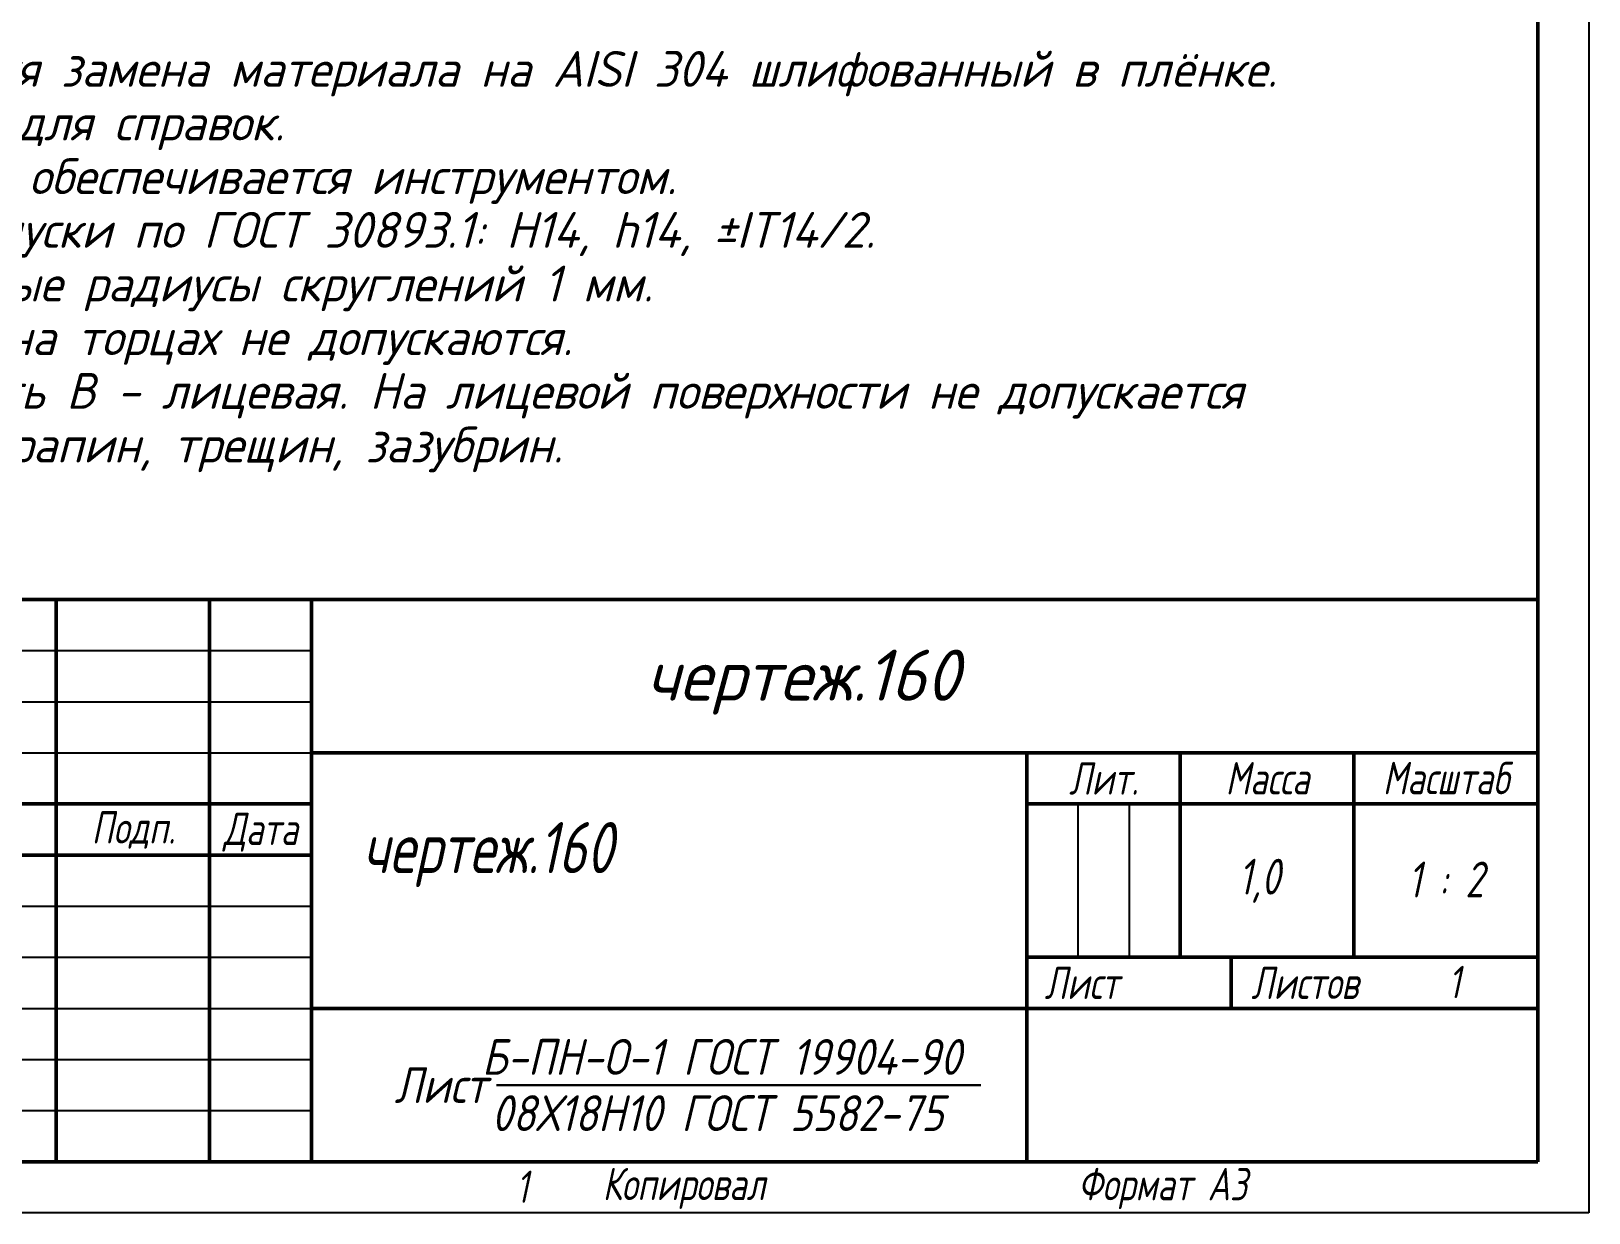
# Model space of a CAD drawing. Header units: millimetres. Extents: x 0 to 840, y 0 to 594.
# Drawn here: x 535.1 to 840, y 0 to 231.2 of the extents above; entities that cross this region are included whole.
import ezdxf
from ezdxf.enums import TextEntityAlignment as Align

# ---------------------------------------------------------------- set-up
doc = ezdxf.new("R2010")
doc.units = ezdxf.units.MM
doc.header["$LTSCALE"] = 2
for name, color, linetype, lineweight in [('Layer_03', 7, 'Continuous', 50), ('Layer_04', 7, 'Continuous', 50), ('Layer_07', 7, 'Continuous', 25)]:
    doc.layers.add(name, color=color, linetype=linetype, lineweight=lineweight)
doc.styles.add('Style_02', font='ariali.ttf', dxfattribs={"width": 0.8})
doc.styles.add('Style_03', font='GOST Common Italic.ttf')
doc.styles.add('Style_06', font='GOST Common Italic.ttf', dxfattribs={"width": 0.8})
doc.styles.add('Style_07', font='GOST Common Italic.ttf', dxfattribs={"width": 0.8})
doc.styles.add('Style_10', font='GOST Common Italic.ttf')
doc.styles.add('Style_11', font='GOST Common Italic.ttf', dxfattribs={"width": 0.9})
doc.styles.add('Style_12', font='GOST Common Italic.ttf', dxfattribs={"width": 0.8})
doc.styles.add('Style_13', font='GOST Common Italic.ttf')
doc.styles.add('Style_14', font='GOST Common Italic.ttf', dxfattribs={"width": 0.7})
doc.styles.add('Style_15', font='GOST Common Italic.ttf', dxfattribs={"width": 0.7})

# ---------------------------------------------------------------- blocks, each defined once
blk = doc.blocks.new('Block_19')
at = {"layer": 'Layer_04', "lineweight": 25}
for p, q in [((420, 297), (420, 0)), ((420, 0), (0, 0))]:
    blk.add_line(p, q, dxfattribs=at)
at = {"layer": 'Layer_04'}
for p, q in [((415, 5), (415, 292)), ((20, 5), (415, 5))]:
    blk.add_line(p, q, dxfattribs=at)
at = {"layer": 'Layer_04', "char_height": 3.17, "attachment_point": 1, "style": 'Style_02'}
for s, insert, width in [('\\fGOST Common|b0|i1;\\H3.1700;1', (315, 4.14), 6.6287), ('\\fGOST Common|b0|i1;\\H3.1700;Формат А3', (370, 4.39), 25.2103)]:
    blk.add_mtext(s, dxfattribs=dict(at, insert=insert, width=width))
blk = doc.blocks.new('Block_20')
at = {"layer": 'Layer_03'}
for p, q in [((0, 55), (185, 55)), ((40, 55), (40, 0)), ((55, 55), (55, 0)), ((65, 55), (65, 0)), ((185, 0), (185, 55)), ((65, 40), (185, 40)), ((135, 40), (135, 0)), ((150, 40), (150, 20)), ((167, 40), (167, 20)), ((0, 35), (65, 35)), ((135, 35), (185, 35)), ((0, 30), (65, 30)), ((135, 20), (185, 20)), ((155, 20), (155, 15)), ((65, 15), (185, 15)), ((185, 0), (0, 0))]:
    blk.add_line(p, q, dxfattribs=at)
at = {"layer": 'Layer_03', "linetype": 'Continuous', "lineweight": 25}
for p, q in [((0, 50), (65, 50)), ((0, 45), (65, 45)), ((0, 40), (65, 40)), ((140, 35), (140, 20)), ((145, 35), (145, 20)), ((0, 25), (65, 25)), ((0, 20), (65, 20)), ((0, 15), (65, 15)), ((0, 10), (65, 10)), ((0, 5), (65, 5))]:
    blk.add_line(p, q, dxfattribs=at)
at = {"layer": 'Layer_03', "lineweight": 30}
blk.add_line((83.1, 7.5), (130.5, 7.5), dxfattribs=at)
at = {"layer": 'Layer_03', "char_height": 3.17, "style": 'Style_02'}
for s, insert, width, attachment_point in [('\\fGOST Common|b0|i1;\\H3.1700;Лит.', (142.52, 37.49), 14.9766, 5), ('\\fGOST Common|b0|i1;\\H3.1700;Масса', (158.55, 37.51), 16.9878, 5), ('\\fGOST Common|b0|i1;\\H3.1700;Масштаб', (176.02, 37.53), 17.8316, 5), ('\\fGOST Common|b0|i1;\\H3.1700;Подп.', (47.56, 32.45), 14.879, 5), ('\\fGOST Common|b0|i1;\\H3.1700;Дата', (60.02, 32.24), 9.9614, 5), ('\\fGOST Common|b0|i1;\\H3.1700;Лист', (140.37, 17.5), 10.5071, 5), ('\\fGOST Common|b0|i1;\\H3.1700;Листов', (162.21, 17.5), 14.3668, 5), ('\\A1;', (150.6, 17.54), 8.8313, 5), ('\\fGOST Common|b0|i1;\\H3.1700;Копировал', (93.48, -0.59), 19.7871, 1)]:
    blk.add_mtext(s, dxfattribs=dict(at, insert=insert, width=width, attachment_point=attachment_point))
at = {"layer": 'Layer_03'}
for tag, height, style, width, p in [('Изм1_001', 2.89, 'Style_15', 0.7, (3.51, 52.52)), ('Лист1_001', 2.89, 'Style_15', 0.7, (12.03, 52.52)), ('Докум1_001', 2.89, 'Style_15', 0.7, (28.54, 52.48)), ('Изм2_001', 2.89, 'Style_15', 0.7, (3.5, 47.52)), ('Лист2_001', 2.89, 'Style_15', 0.7, (12.01, 47.5)), ('Докум2_001', 2.89, 'Style_15', 0.7, (28.53, 47.5)), ('Изм3_001', 2.89, 'Style_15', 0.7, (3.5, 42.5)), ('Лист3_001', 2.89, 'Style_15', 0.7, (12.01, 42.51)), ('Докум3_001', 2.89, 'Style_15', 0.7, (28.51, 42.48)), ('Изм4_001', 2.89, 'Style_15', 0.7, (3.51, 37.5)), ('Лист4_001', 2.89, 'Style_15', 0.7, (12, 37.53)), ('Докум4_001', 2.89, 'Style_15', 0.7, (28.51, 37.52)), ('НАИМЕНОВАНИЕ_001', 5, 'Style_07', 0.8, (74.49, 28.98)), ('Литера_001', 3.5, 'Style_12', 0.8, (137.52, 27.25)), ('Литера2_001', 3.5, 'Style_12', 0.8, (142.51, 27.22)), ('Литера3_001', 3.5, 'Style_12', 0.8, (147.52, 27.21)), ('Масса_001', 3.5, 'Style_12', 0.8, (156.47, 26.48)), ('Масштаб_001', 3.5, 'Style_12', 0.8, (174.92, 25.86)), ('Тип_документа_001', 3.17, 'Style_06', 0.8, (100.08, 17.56)), ('Листов_001', 3.17, 'Style_06', 0.8, (177.46, 17.58))]:
    blk.add_attdef(tag, text='', height=height, dxfattribs=dict(at, style=style, width=width)).set_placement(p, align=Align.MIDDLE_CENTER)
for tag, height, style, width, p in [('Подп1_001', 2.89, 'Style_15', 0.7, (40.01, 52.51)), ('Дата1_001', 2, 'Style_14', 0.7, (55.01, 52.51)), ('Подп2_001', 2.89, 'Style_15', 0.7, (40.01, 47.5)), ('Дата2_001', 2, 'Style_14', 0.7, (55.01, 47.49)), ('Подп3_001', 2.89, 'Style_15', 0.7, (40.01, 42.51)), ('Дата3_001', 2, 'Style_14', 0.7, (55.02, 42.52)), ('Подп4_001', 2.89, 'Style_15', 0.7, (40.01, 37.51)), ('Дата4_001', 2, 'Style_14', 0.7, (55.02, 37.51)), ('Разработал_Подп._001', 2.89, 'Style_15', 0.7, (40.05, 27.51)), ('АВТОР_001', 3.17, 'Style_06', 0.8, (15.59, 26.85)), ('ДАТА_СОЗДАНИЯ_001', 2, 'Style_14', 0.7, (55.01, 27.51)), ('ПРОВЕРИЛ_001', 3.17, 'Style_06', 0.8, (17.41, 22.53)), ('Проверил_Подп._001', 2.89, 'Style_15', 0.7, (40.05, 22.52)), ('ДАТА_ПРОВЕРКИ_001', 2, 'Style_14', 0.7, (55.02, 22.51)), ('ТЕХНОЛОГ_001', 3.17, 'Style_06', 0.8, (17.33, 17.54)), ('Технолог_Подп._001', 2.89, 'Style_15', 0.7, (40.05, 17.51)), ('Технолог_Дата_001', 2, 'Style_14', 0.7, (55.01, 17.5)), ('Должность_руководителя_001', 3.17, 'Style_06', 0.8, (0.52, 12.51)), ('НАЧ._ОТДЕЛА_001', 3.17, 'Style_06', 0.8, (17.46, 12.45)), ('Руководитель_Подп._001', 2.89, 'Style_15', 0.7, (40.01, 12.5)), ('Руководитель_Дата_001', 2, 'Style_14', 0.7, (55.01, 12.51)), ('НОРМОКОНТРОЛЬ_001', 3.17, 'Style_06', 0.8, (17.37, 7.48)), ('Нормоконтроль_Подп._001', 2.89, 'Style_15', 0.7, (40.05, 7.52)), ('ДАТА_НОРМОКОНТРОЛЯ_001', 2, 'Style_14', 0.7, (55.02, 7.51)), ('УТВЕРДИЛ_001', 3.17, 'Style_06', 0.8, (17.4, 2.51)), ('Утвердил_Подп._001', 2.89, 'Style_15', 0.7, (40.05, 2.51)), ('ДАТА_УТВЕРЖДЕНИЯ_001', 2, 'Style_14', 0.7, (55.01, 2.5))]:
    blk.add_attdef(tag, text='', height=height, dxfattribs=dict(at, style=style, width=width)).set_placement(p, align=Align.MIDDLE_LEFT)
for tag, height, style, p in [('ОБОЗНАЧЕНИЕ_001', 5, 'Style_10', (102.49, 45.12)), ('ОРГАНИЗАЦИЯ_001', 3.5, 'Style_13', (148.22, 5.85))]:
    blk.add_attdef(tag, text='', height=height, dxfattribs=dict(at, style=style)).set_placement(p, align=Align.MIDDLE_CENTER)
at = {"layer": 'Layer_03', "style": 'Style_11', "width": 0.9}
blk.add_attdef('Материал_Наим._001', text='', height=3.5, dxfattribs=at).set_placement((90.27, 7.5), align=Align.BOTTOM_CENTER)
blk.add_attdef('Материал_Класс_001', text='', height=3.5, dxfattribs=at).set_placement((83, 7.5), align=Align.MIDDLE_RIGHT)
blk.add_attdef('Материал_ГОСТ_001', text='', height=3.5, dxfattribs=at).set_placement((106.8, 6.5), align=Align.TOP_CENTER)

msp = doc.modelspace()

# ---------------------------------------------------------------- block references
at = {"xscale": 2, "yscale": 2, "zscale": 2}
msp.add_blockref('Block_19', (0, 0), dxfattribs=at)
ref = msp.add_blockref('Block_20', (460, 10), dxfattribs=dict(xscale=2, yscale=2, zscale=2))
ref.add_attrib('ОБОЗНАЧЕНИЕ_001', 'чертеж.160', (655.4389, 100.1823), dxfattribs={"layer": 'Layer_03', "height": 10, "style": 'Style_10'})
ref.add_attrib('НАИМЕНОВАНИЕ_001', 'чертеж.160', (599.9528, 66.4501), dxfattribs={"layer": 'Layer_03', "height": 10, "style": 'Style_07', "width": 0.8})
ref.add_attrib('Материал_Класс_001', 'Лист', (606.2102, 21.5), dxfattribs={"layer": 'Layer_03', "height": 7, "style": 'Style_11', "width": 0.9})
ref.add_attrib('Материал_Наим._001', 'Б-ПН-О-1 ГОСТ 19904-90', (623.3245, 27), dxfattribs={"layer": 'Layer_03', "height": 7, "style": 'Style_11', "width": 0.9})
ref.add_attrib('Материал_ГОСТ_001', '08Х18Н10 ГОСТ 5582-75', (625.2025, 16), dxfattribs={"layer": 'Layer_03', "height": 7, "style": 'Style_11', "width": 0.9})
ref.add_attrib('Масса_001', '1,0', (771.403, 62.2669), dxfattribs={"layer": 'Layer_03', "height": 7, "style": 'Style_12', "width": 0.8})
ref.add_attrib('Масштаб_001', '1 : 2', (804.5816, 61.7088), dxfattribs={"layer": 'Layer_03', "height": 7, "style": 'Style_12', "width": 0.8})
ref.add_attrib('Листов_001', '1', (812.457, 41.9878), dxfattribs={"layer": 'Layer_03', "height": 6.34, "style": 'Style_06', "width": 0.8})

# ---------------------------------------------------------------- texts
at = {"layer": 'Layer_07', "style": 'Style_03'}
for s, p in [('Допускается замена материала на AISI 304 шлифованный в плёнке.', (488.0331, 220.2949)), ('*Размеры для справок.', (488.0331, 209.7949)), ('** Размер обеспечивается инструментом.', (488.0331, 199.2949)), ('Общие допуски по ГОСТ 30893.1: H14, h14, ±IT14/2.', (488.0331, 188.7949)), ('Неуказанные радиусы скруглений 1 мм.', (488.0331, 178.2949)), ('Заусенцы на торцах не допускаются.', (488.0331, 167.7949)), ('Поверхность В - лицевая. На лицевой поверхности не допускается ', (488.0331, 157.2949)), ('сколов, царапин, трещин, зазубрин.', (488.0331, 146.7949))]:
    msp.add_text(s, height=7, dxfattribs=at).set_placement(p)

doc.saveas('drawing.dxf')
